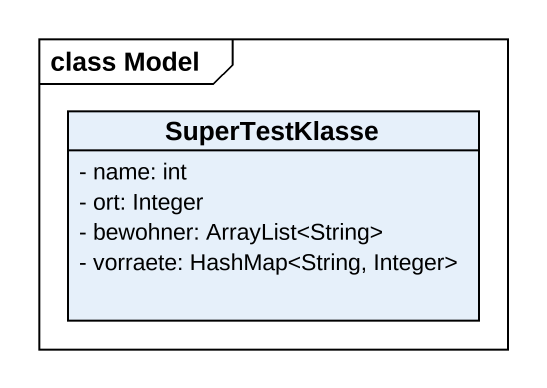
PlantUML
@startuml
mainframe class Model
hide circle
hide empty members
skinparam classAttributeIconSize 0
class SuperTestKlasse {
  - name: int
  - ort: Integer
  - bewohner: ArrayList<String>
  - vorraete: HashMap<String, Integer>
}
@enduml
